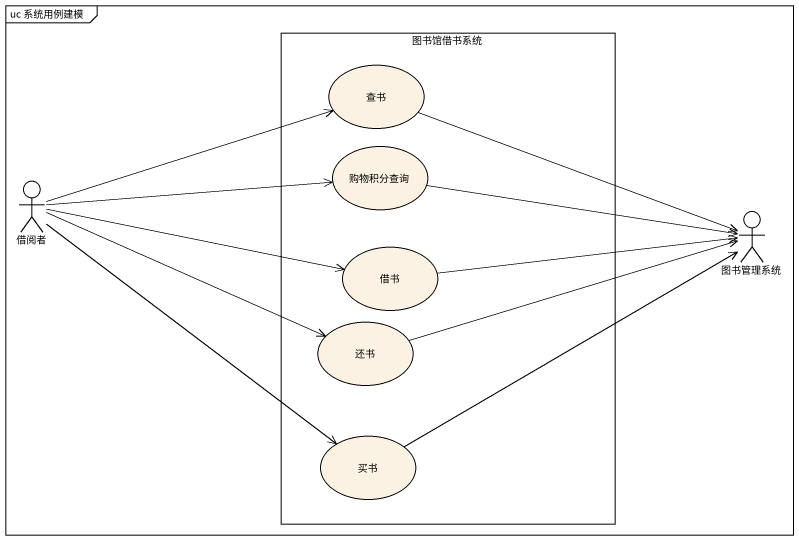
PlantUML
@startuml
mainframe uc 系统用例建模
rectangle 图书馆借书系统 {
  usecase 查书
  usecase 购物积分查询
  usecase 借书
  usecase 还书
  usecase 买书
}
actor 借阅者
actor 图书管理系统
查书 -right-> 图书管理系统
购物积分查询 -right-> 图书管理系统
借阅者 -right-> 查书
借阅者 -right-> 购物积分查询
借阅者 -right-> 借书
借阅者 -right-> 还书
借阅者 --> 买书
借书 -right-> 图书管理系统
还书 -right-> 图书管理系统
买书 -right-> 图书管理系统
@enduml
